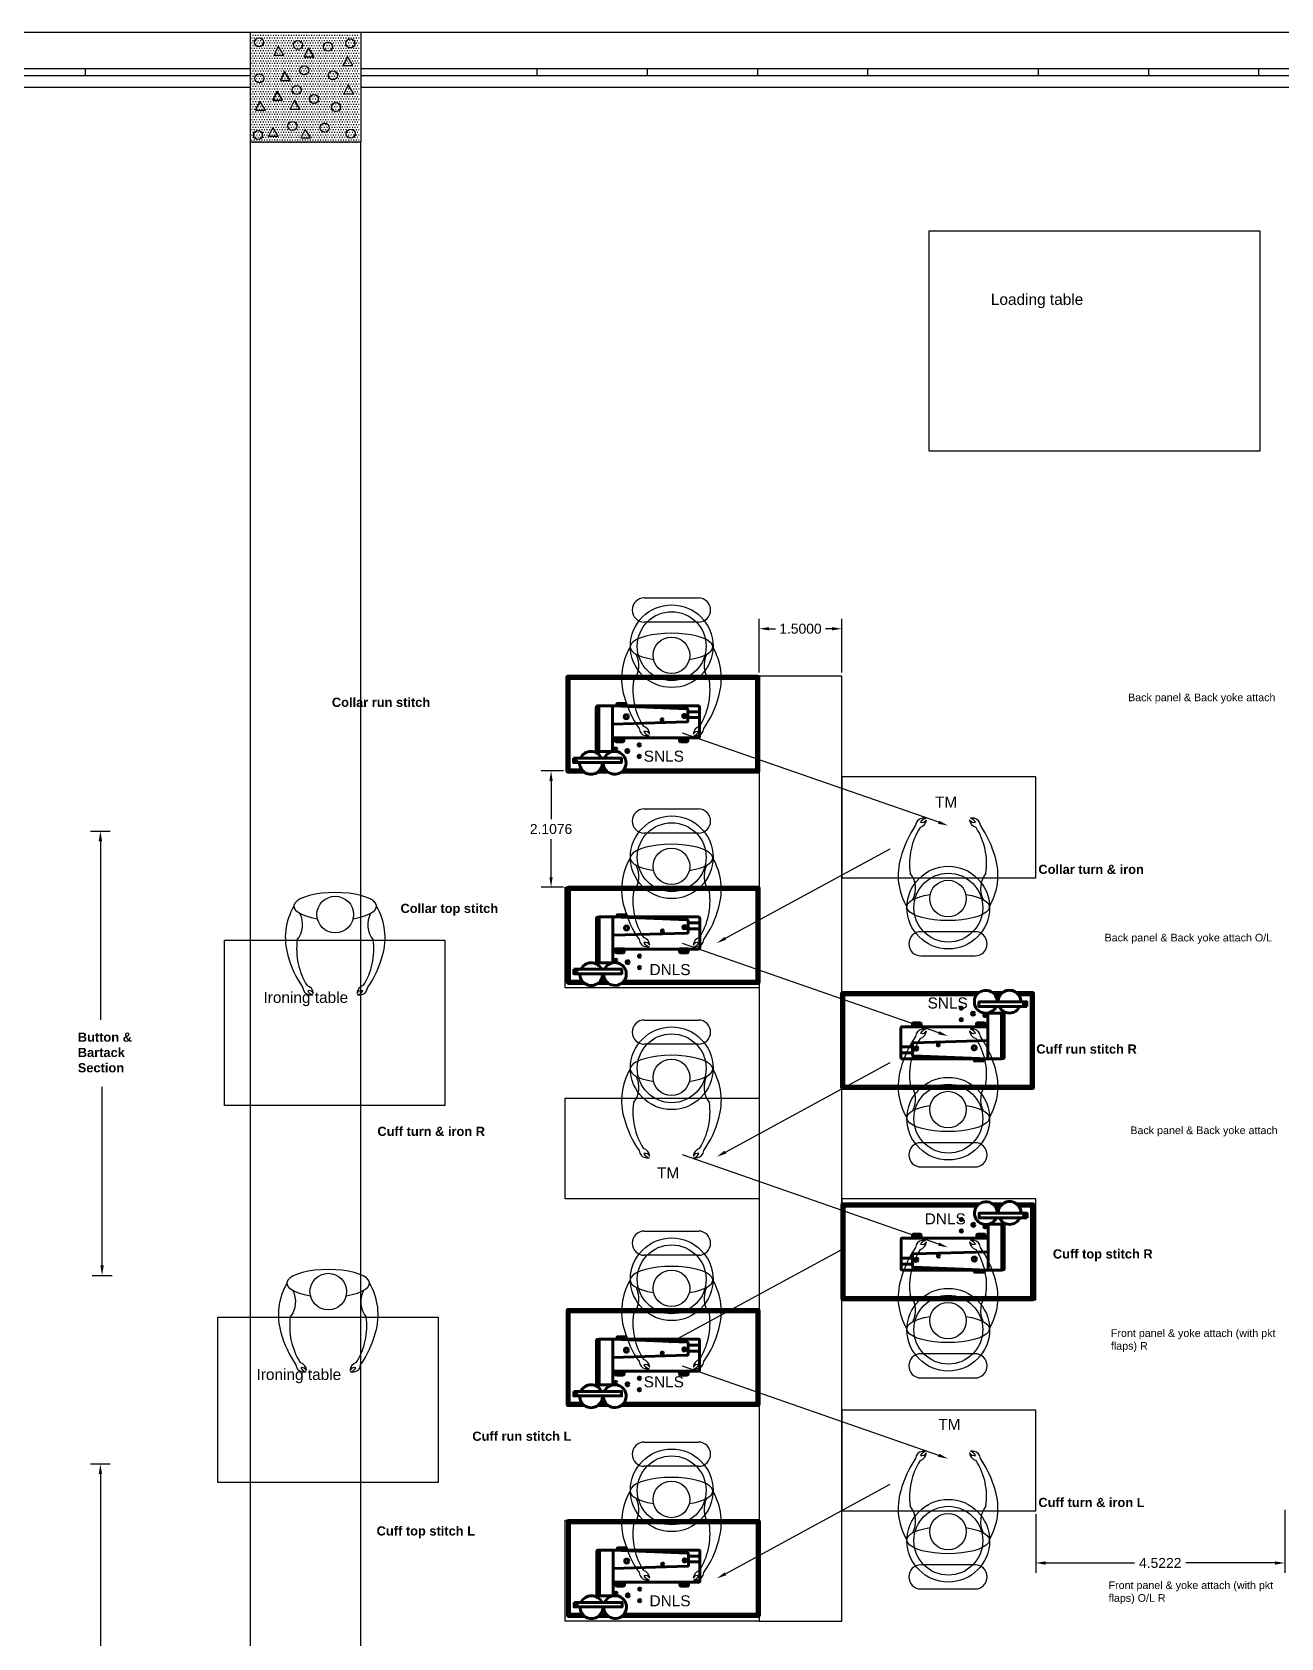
# Model space of a CAD drawing. Header units: feet. Extents: x 200 to 992, y 45 to 257.
# Drawn here: x 237.35 to 260.02, y 227.27 to 256.42 of the extents above; entities that cross this region are included whole.
import ezdxf

# ---------------------------------------------------------------- set-up
doc = ezdxf.new("R2010")
doc.units = ezdxf.units.FT
doc.header["$MEASUREMENT"] = 0
for name, color, linetype in [('assembly operations', 80, 'Continuous'), ('beampillar', 80, 'Continuous'), ('dimension', 100, 'Continuous'), ('hatch pillar', 20, 'Continuous'), ('machines', 21, 'Continuous'), ('prep side', 220, 'Continuous'), ('shank', 77, 'Continuous'), ('standing operator', 240, 'Continuous'), ('wall', 24, 'Continuous'), ('windows', 241, 'Continuous')]:
    doc.layers.add(name, color=color, linetype=linetype)
doc.styles.get("Standard").update_dxf_attribs({"font": 'arial.ttf'})
doc.dimstyles.get("Standard").update_dxf_attribs({"dimtxt": 0.18, "dimasz": 0.18, "dimexe": 0.18, "dimexo": 0.0625, "dimgap": 0.09, "dimtad": 0, "dimtih": 1, "dimtoh": 1, "dimdec": 4, "dimzin": 0, "dimdsep": 46, "dimtxsty": 'Standard', "dimcen": 0.09, "dimadec": 0, "dimazin": 0, "dimtfac": 1, "dimtdec": 4, "dimtofl": 0, "dimtmove": 0, "dimatfit": 3, "dimfxl": 1, "dimtolj": 1, "dimtzin": 0, "dimarcsym": 0})

# ---------------------------------------------------------------- blocks, each defined once
blk = doc.blocks.new('Arrow')
at = {"linetype": 'ByBlock', "lineweight": -2}
blk.add_lwpolyline([(19.992, 74.917), (15.339, 76.537)], dxfattribs=at)
blk.add_solid([(20.002, 74.945), (20.162, 74.858), (19.982, 74.889)])
blk = doc.blocks.new('arrow 2')
at = {"linetype": 'ByBlock', "lineweight": -2}
blk.add_lwpolyline([(16.121, 72.812), (19.11, 74.436)], dxfattribs=at)
blk.add_solid([(16.136, 72.785), (15.963, 72.726), (16.107, 72.838)])
blk = doc.blocks.new('snls block')
at = {"layer": 'machines', "linetype": 'ByBlock', "lineweight": 100}
for p, q in [((54.586, 84.152), (54.586, 84.133)), ((54.586, 84.152), (54.605, 84.152)), ((54.607, 84.133), (54.605, 84.152)), ((54.888, 84.077), (54.681, 84.077)), ((54.889, 83.97), (54.681, 83.97)), ((53.361, 83.553), (53.361, 83.605)), ((53.361, 83.605), (53.517, 83.605)), ((53.378, 83.57), (53.378, 83.605)), ((53.497, 83.533), (53.382, 83.533)), ((53.48, 83.549), (53.398, 83.549)), ((53.501, 83.605), (53.501, 83.57)), ((53.517, 83.605), (53.517, 83.553)), ((54.524, 83.553), (54.524, 83.605)), ((54.524, 83.605), (54.681, 83.605)), ((54.541, 83.57), (54.541, 83.605)), ((54.66, 83.533), (54.545, 83.533)), ((54.643, 83.549), (54.562, 83.549)), ((54.664, 83.605), (54.664, 83.57)), ((54.681, 83.605), (54.681, 83.553))]:
    blk.add_line(p, q, dxfattribs=at)
for points in [[(53.469, 82.981), (55.947, 82.981, 0.414214), (55.968, 83.002), (55.968, 84.703, 0.414214), (55.947, 84.724), (52.502, 84.724, 0.414214), (52.482, 84.703), (52.482, 83.002, 0.414214), (52.502, 82.981), (52.798, 82.981)], [(53.513, 83.023), (55.905, 83.023, 0.414214), (55.926, 83.043), (55.926, 84.662, 0.414214), (55.905, 84.683), (52.544, 84.683, 0.414214), (52.523, 84.662), (52.523, 83.043, 0.414214), (52.544, 83.023), (52.755, 83.023)]]:
    blk.add_lwpolyline(points, format="xyb", dxfattribs=at)
for points in [[(53.557, 84.185), (53.392, 84.185), (53.392, 84.225), (53.557, 84.225)], [(53.505, 84.185), (53.404, 84.185), (53.404, 84.222), (53.505, 84.222)], [(52.603, 83.237), (53.474, 83.237), (53.474, 83.154), (52.603, 83.154)], [(52.603, 83.237), (53.474, 83.237), (53.474, 83.154), (52.603, 83.154)]]:
    blk.add_lwpolyline(points, close=True, dxfattribs=at)
for points in [[(53.063, 83.355), (53.037, 83.355, -0.414214), (53.016, 83.375), (53.016, 84.161, -0.414214), (53.037, 84.182), (53.063, 84.182)], [(53.312, 84.185), (53.063, 84.185), (53.063, 83.355), (53.291, 83.355, 0.414214), (53.312, 83.375)], [(53.312, 84.185), (54.661, 84.131, -0.402601), (54.681, 84.11), (54.681, 83.914, -0.405445), (54.661, 83.893), (53.312, 83.853)], [(53.312, 84.185), (54.868, 84.185, -0.414214), (54.889, 84.164), (54.889, 83.624, -0.414214), (54.868, 83.604), (53.312, 83.604)]]:
    blk.add_lwpolyline(points, format="xyb", close=True, dxfattribs=at)
for points in [[(53.042, 82.981), (53.23, 82.981)], [(53.085, 83.023), (53.186, 83.023)]]:
    blk.add_lwpolyline(points, dxfattribs=at)
for centre, radius in [((53.56, 83.986), 0.0369), ((54.212, 83.931), 0.0196), ((54.613, 83.999), 0.0303), ((53.366, 83.399), 0.0206), ((53.58, 83.365), 0.0285), ((53.796, 83.476), 0.0206), ((52.644, 83.202), 0.0219), ((52.644, 83.202), 0.0219), ((53.796, 83.267), 0.0206)]:
    blk.add_circle(centre, radius, dxfattribs=at)
for centre, radius, start, end in [((52.92, 83.149), 0.207, 25.1747, 154.8253), ((53.35, 83.151), 0.207, 179.1324, 155.4718), ((53.382, 83.553), 0.0208, 180, 270), ((53.398, 83.57), 0.0208, 180, 270), ((53.48, 83.57), 0.0208, 270, 0), ((53.497, 83.553), 0.0208, 270, 0), ((54.545, 83.553), 0.0208, 180, 270), ((54.562, 83.57), 0.0208, 180, 270), ((54.643, 83.57), 0.0208, 270, 0), ((54.66, 83.553), 0.0208, 270, 0), ((52.92, 83.149), 0.207, 178.5457, 1.4543)]:
    blk.add_arc(centre, radius, start, end, dxfattribs=at)
blk = doc.blocks.new('*D20')
at = {"color": 0, "linetype": 'ByBlock', "lineweight": -2, "transparency": 16777216}
for p, q in [((-152.547, 49.683), (-152.547, 48.62)), ((-148.024, 49.763), (-148.024, 48.62)), ((-152.367, 48.8), (-150.752, 48.8)), ((-148.204, 48.8), (-149.819, 48.8))]:
    blk.add_line(p, q, dxfattribs=at)
at = {"color": 0, "linetype": 'ByBlock', "transparency": 16777216}
for points in [[(-152.367, 48.83), (-152.367, 48.77), (-152.547, 48.8)], [(-148.204, 48.83), (-148.204, 48.77), (-148.024, 48.8)]]:
    blk.add_solid(points, dxfattribs=at)
at = {"layer": 'Defpoints', "color": 0, "linetype": 'ByBlock', "transparency": 16777216}
for p in [(-152.547, 49.746), (-148.024, 49.826), (-148.024, 48.8)]:
    blk.add_point(p, dxfattribs=at)
at = {"color": 0, "linetype": 'ByBlock', "transparency": 16777216, "insert": (-150.286, 48.8), "char_height": 0.18, "attachment_point": 5}
blk.add_mtext('\\A1;4.5222', dxfattribs=at)
blk = doc.blocks.new('*D23')
at = {"color": 0, "linetype": 'ByBlock', "lineweight": -2, "transparency": 16777216}
for p, q in [((-157.567, 64.959), (-157.567, 65.935)), ((-156.067, 64.959), (-156.067, 65.935)), ((-157.387, 65.755), (-157.272, 65.755)), ((-156.247, 65.755), (-156.362, 65.755))]:
    blk.add_line(p, q, dxfattribs=at)
at = {"color": 0, "linetype": 'ByBlock', "transparency": 16777216}
for points in [[(-157.387, 65.785), (-157.387, 65.725), (-157.567, 65.755)], [(-156.247, 65.785), (-156.247, 65.725), (-156.067, 65.755)]]:
    blk.add_solid(points, dxfattribs=at)
at = {"layer": 'Defpoints', "color": 0, "linetype": 'ByBlock', "transparency": 16777216}
for p in [(-156.067, 65.755), (-157.567, 64.896), (-156.067, 64.896)]:
    blk.add_point(p, dxfattribs=at)
at = {"color": 0, "linetype": 'ByBlock', "transparency": 16777216, "insert": (-156.817, 65.755), "char_height": 0.18, "attachment_point": 5}
blk.add_mtext('\\A1;1.5000', dxfattribs=at)
blk = doc.blocks.new('*D24')
at = {"color": 0, "linetype": 'ByBlock', "lineweight": -2, "transparency": 16777216}
for p, q in [((-161.12, 63.174), (-161.524, 63.174)), ((-161.344, 62.994), (-161.344, 62.302)), ((-161.344, 61.246), (-161.344, 61.938)), ((-161.12, 61.066), (-161.524, 61.066))]:
    blk.add_line(p, q, dxfattribs=at)
at = {"color": 0, "linetype": 'ByBlock', "transparency": 16777216}
for points in [[(-161.374, 62.994), (-161.314, 62.994), (-161.344, 63.174)], [(-161.374, 61.246), (-161.314, 61.246), (-161.344, 61.066)]]:
    blk.add_solid(points, dxfattribs=at)
at = {"layer": 'Defpoints', "color": 0, "linetype": 'ByBlock', "transparency": 16777216}
for p in [(-161.058, 63.174), (-161.344, 61.066), (-161.058, 61.066)]:
    blk.add_point(p, dxfattribs=at)
at = {"color": 0, "linetype": 'ByBlock', "transparency": 16777216, "insert": (-161.344, 62.12), "char_height": 0.18, "attachment_point": 5}
blk.add_mtext('\\A1;2.1076', dxfattribs=at)
blk = doc.blocks.new('hatchedpillar')
at = {"layer": 'hatch pillar', "linetype": 'ByBlock', "true_color": 0xf4ee51}
h = blk.add_hatch(dxfattribs=at)
h.set_pattern_fill('DOTS', color=41, scale=0.74)
h.set_pattern_definition([(0, (39.482302, 1.985157), (0.023125, 0.04625), [0, -0.04625])])
h.paths.add_polyline_path([(243.3, 256.403), (241.3, 256.403), (241.3, 254.403), (243.3, 254.403)])
at = {"layer": 'hatch pillar', "linetype": 'Continuous', "lineweight": -3, "ltscale": 2}
for p, q in [((241.821, 256.163), (241.744, 256.001)), ((241.744, 256.001), (241.922, 256.001)), ((241.922, 256.001), (241.821, 256.163)), ((242.37, 256.132), (242.292, 255.97)), ((242.292, 255.97), (242.47, 255.97)), ((242.47, 255.97), (242.37, 256.132)), ((243.077, 255.973), (243, 255.811)), ((243.177, 255.811), (243.077, 255.973)), ((241.937, 255.7), (241.86, 255.538)), ((242.037, 255.538), (241.937, 255.7)), ((243, 255.811), (243.177, 255.811)), ((241.798, 255.345), (241.721, 255.183)), ((241.898, 255.183), (241.798, 255.345)), ((241.86, 255.538), (242.037, 255.538)), ((243.091, 255.458), (243.014, 255.296)), ((243.014, 255.296), (243.191, 255.296)), ((243.191, 255.296), (243.091, 255.458)), ((241.487, 255.162), (241.41, 255)), ((241.588, 255), (241.487, 255.162)), ((241.721, 255.183), (241.898, 255.183)), ((242.115, 255.183), (242.037, 255.021)), ((242.037, 255.021), (242.215, 255.021)), ((242.215, 255.021), (242.115, 255.183)), ((241.41, 255), (241.588, 255)), ((241.721, 254.689), (241.644, 254.527)), ((241.644, 254.527), (241.821, 254.527)), ((241.821, 254.527), (241.721, 254.689)), ((242.308, 254.659), (242.231, 254.497)), ((242.231, 254.497), (242.408, 254.497)), ((242.408, 254.497), (242.308, 254.659))]:
    blk.add_line(p, q, dxfattribs=at)
for centre in [(241.469, 256.234), (242.177, 256.186), (242.725, 256.155), (243.13, 256.213), (241.476, 255.578), (242.292, 255.723), (242.812, 255.635), (242.153, 255.368), (242.47, 255.206), (242.868, 255.056), (242.076, 254.713), (242.663, 254.682), (241.455, 254.548), (243.137, 254.576)]:
    blk.add_circle(centre, 0.0821, dxfattribs=at)
blk = doc.blocks.new('sewing line')
blk.add_line((-157.5673, 47.74604), (-156.0673, 47.74604))
at = {"linetype": 'ByBlock'}
for points in [[(-154.48069, 72.97543), (-148.48069, 72.97543), (-148.48069, 68.97543), (-154.48069, 68.97543)], [(-167.26953, 60.10334), (-163.26953, 60.10334), (-163.26953, 57.10334), (-167.26953, 57.10334)], [(-167.39561, 53.26052), (-163.39561, 53.26052), (-163.39561, 50.26052), (-167.39561, 50.26052)]]:
    blk.add_lwpolyline(points, close=True, dxfattribs=at)
for points in [[(-159.65176, 66.31406), (-158.66746, 66.31406)], [(-158.66746, 65.87473), (-159.65176, 65.87473)], [(-156.0673, 47.74604), (-156.0673, 64.89612), (-157.5673, 64.89612), (-157.5673, 47.74604)], [(-159.65176, 62.48406), (-158.66746, 62.48406)], [(-158.66746, 62.04473), (-159.65176, 62.04473)], [(-153.64682, 60.25736), (-154.63112, 60.25736)], [(-154.63112, 59.81803), (-153.64682, 59.81803)], [(-159.65176, 58.65406), (-158.66746, 58.65406)], [(-158.66746, 58.21473), (-159.65176, 58.21473)], [(-153.64682, 56.42736), (-154.63112, 56.42736)], [(-154.63112, 55.98803), (-153.64682, 55.98803)], [(-159.65176, 54.82406), (-158.66746, 54.82406)], [(-158.66746, 54.38473), (-159.65176, 54.38473)], [(-153.64682, 52.59736), (-154.63112, 52.59736)], [(-154.63112, 52.15803), (-153.64682, 52.15803)], [(-159.65176, 50.99406), (-158.66746, 50.99406)], [(-158.66746, 50.55473), (-159.65176, 50.55473)], [(-153.64682, 48.76736), (-154.63112, 48.76736)], [(-154.63112, 48.32803), (-153.64682, 48.32803)]]:
    blk.add_lwpolyline(points)
for points in [[(-152.54667, 63.06604), (-156.0673, 63.06604), (-156.0673, 61.23597), (-152.54667, 61.23597)], [(-157.5673, 59.23604), (-161.08794, 59.23604), (-161.08794, 61.06612), (-157.5673, 61.06612)], [(-157.5673, 55.40604), (-161.08794, 55.40604), (-161.08794, 57.23612), (-157.5673, 57.23612)], [(-152.54667, 55.40604), (-156.0673, 55.40604), (-156.0673, 53.57597), (-152.54667, 53.57597)], [(-152.54667, 51.57604), (-156.0673, 51.57604), (-156.0673, 49.74597), (-152.54667, 49.74597)], [(-157.5673, 47.74604), (-161.08794, 47.74604), (-161.08794, 49.57612), (-157.5673, 49.57612)]]:
    blk.add_lwpolyline(points, close=True)
for centre, radius in [((-159.15346, 65.43847), 0.75), ((-159.15346, 65.43847), 0.625), ((-159.15834, 65.27329), 0.3314), ((-159.15346, 61.60847), 0.75), ((-159.15346, 61.60847), 0.625), ((-159.15834, 61.44329), 0.3314), ((-154.13282, 60.69361), 0.75), ((-154.13282, 60.69361), 0.625), ((-154.1377, 60.8588), 0.3314), ((-159.15346, 57.77847), 0.75), ((-159.15346, 57.77847), 0.625), ((-159.15834, 57.61329), 0.3314), ((-154.13282, 56.86361), 0.75), ((-154.13282, 56.86361), 0.625), ((-154.1377, 57.0288), 0.3314), ((-159.15346, 53.94847), 0.75), ((-159.15346, 53.94847), 0.625), ((-159.15834, 53.78329), 0.3314), ((-154.13282, 53.03361), 0.75), ((-154.13282, 53.03361), 0.625), ((-154.1377, 53.1988), 0.3314), ((-159.15346, 50.11847), 0.75), ((-159.15346, 50.11847), 0.625), ((-159.15834, 49.95329), 0.3314), ((-154.13282, 49.20361), 0.75), ((-154.13282, 49.20361), 0.625), ((-154.1377, 49.3688), 0.3314)]:
    blk.add_circle(centre, radius)
for centre, radius, start, end in [((-159.65176, 66.09439), 0.21966, 90, 270), ((-158.66746, 66.09439), 0.21966, 270, 90), ((-158.93482, 64.85148), 1.12909, 149.566063, 196.497517), ((-160.18967, 65.0889), 0.44097, 321.008421, 27.632528), ((-158.12701, 65.0889), 0.44097, 152.367472, 218.991579), ((-159.38185, 64.85148), 1.12909, 343.502483, 30.433937), ((-158.62726, 64.64293), 1.23125, 172.133942, 212.405248), ((-159.68941, 64.64293), 1.23125, 327.594752, 7.866058), ((-158.15673, 65.03468), 1.92771, 195.151137, 214.435473), ((-160.15995, 65.03468), 1.92771, 325.564527, 344.848863), ((-159.60623, 63.95539), 0.14081, 184.390124, 259.877496), ((-159.71059, 63.82858), 0.16061, 4.787406, 74.171118), ((-159.63097, 63.80352), 0.08916, 25.560009, 106.981091), ((-159.52717, 63.95643), 0.1464, 207.518809, 255.319703), ((-158.60608, 63.82858), 0.16061, 105.828882, 175.212594), ((-158.68571, 63.80352), 0.08916, 73.018909, 154.439991), ((-158.7895, 63.95643), 0.1464, 284.680297, 332.481191), ((-158.71044, 63.95539), 0.14081, 280.122504, 355.609876), ((-159.57653, 64.53354), 0.71883, 265.65598, 270.977476), ((-158.74014, 64.53354), 0.71883, 269.022524, 274.34402), ((-159.65176, 62.26439), 0.21966, 90, 270), ((-158.66746, 62.26439), 0.21966, 270, 90), ((-153.13609, 61.0974), 1.92771, 145.564527, 164.848863), ((-153.60663, 61.48915), 1.23125, 147.594752, 187.866058), ((-154.5856, 62.1767), 0.14081, 100.122504, 175.609876), ((-154.68995, 62.3035), 0.16061, 285.828882, 355.212594), ((-154.50654, 62.17566), 0.1464, 104.680297, 152.481191), ((-154.61033, 62.32857), 0.08916, 253.018909, 334.439991), ((-154.5559, 61.59855), 0.71883, 89.022524, 94.34402), ((-153.66507, 62.32857), 0.08916, 205.560009, 286.981091), ((-153.58545, 62.3035), 0.16061, 184.787406, 254.171118), ((-153.7195, 61.59855), 0.71883, 85.65598, 90.977476), ((-153.76887, 62.17566), 0.1464, 27.518809, 75.319703), ((-153.6898, 62.1767), 0.14081, 4.390124, 79.877496), ((-154.66878, 61.48915), 1.23125, 352.133942, 32.405248), ((-155.13931, 61.0974), 1.92771, 15.151137, 34.435473), ((-158.93482, 61.02148), 1.12909, 149.566063, 196.497517), ((-159.38185, 61.02148), 1.12909, 343.502483, 30.433937), ((-153.91419, 61.28061), 1.12909, 163.502483, 210.433937), ((-154.36122, 61.28061), 1.12909, 329.566063, 16.497517), ((-160.18967, 61.2589), 0.44097, 321.008421, 27.632528), ((-158.12701, 61.2589), 0.44097, 152.367472, 218.991579), ((-155.16903, 61.04318), 0.44097, 332.367472, 38.991579), ((-153.10637, 61.04318), 0.44097, 141.008421, 207.632528), ((-158.62726, 60.81293), 1.23125, 172.133942, 212.405248), ((-159.68941, 60.81293), 1.23125, 327.594752, 7.866058), ((-158.15673, 61.20468), 1.92771, 195.151137, 214.435473), ((-160.15995, 61.20468), 1.92771, 325.564527, 344.848863), ((-159.60623, 60.12539), 0.14081, 184.390124, 259.877496), ((-159.71059, 59.99858), 0.16061, 4.787406, 74.171118), ((-159.63097, 59.97352), 0.08916, 25.560009, 106.981091), ((-159.52717, 60.12643), 0.1464, 207.518809, 255.319703), ((-158.60608, 59.99858), 0.16061, 105.828882, 175.212594), ((-158.68571, 59.97352), 0.08916, 73.018909, 154.439991), ((-158.7895, 60.12643), 0.1464, 284.680297, 332.481191), ((-158.71044, 60.12539), 0.14081, 280.122504, 355.609876), ((-154.63112, 60.03769), 0.21966, 90, 270), ((-153.64682, 60.03769), 0.21966, 270, 90), ((-159.57653, 60.70354), 0.71883, 265.65598, 270.977476), ((-158.74014, 60.70354), 0.71883, 269.022524, 274.34402), ((-159.65176, 58.43439), 0.21966, 90, 270), ((-158.66746, 58.43439), 0.21966, 270, 90), ((-153.13609, 57.2674), 1.92771, 145.564527, 164.848863), ((-153.60663, 57.65915), 1.23125, 147.594752, 187.866058), ((-154.5856, 58.3467), 0.14081, 100.122504, 175.609876), ((-154.68995, 58.4735), 0.16061, 285.828882, 355.212594), ((-154.50654, 58.34566), 0.1464, 104.680297, 152.481191), ((-154.61033, 58.49857), 0.08916, 253.018909, 334.439991), ((-154.5559, 57.76855), 0.71883, 89.022524, 94.34402), ((-153.66507, 58.49857), 0.08916, 205.560009, 286.981091), ((-153.58545, 58.4735), 0.16061, 184.787406, 254.171118), ((-153.7195, 57.76855), 0.71883, 85.65598, 90.977476), ((-153.76887, 58.34566), 0.1464, 27.518809, 75.319703), ((-153.6898, 58.3467), 0.14081, 4.390124, 79.877496), ((-154.66878, 57.65915), 1.23125, 352.133942, 32.405248), ((-155.13931, 57.2674), 1.92771, 15.151137, 34.435473), ((-158.93482, 57.19148), 1.12909, 149.566063, 196.497517), ((-159.38185, 57.19148), 1.12909, 343.502483, 30.433937), ((-153.91419, 57.45061), 1.12909, 163.502483, 210.433937), ((-154.36122, 57.45061), 1.12909, 329.566063, 16.497517), ((-160.18967, 57.4289), 0.44097, 321.008421, 27.632528), ((-158.12701, 57.4289), 0.44097, 152.367472, 218.991579), ((-155.16903, 57.21318), 0.44097, 332.367472, 38.991579), ((-153.10637, 57.21318), 0.44097, 141.008421, 207.632528), ((-158.62726, 56.98293), 1.23125, 172.133942, 212.405248), ((-159.68941, 56.98293), 1.23125, 327.594752, 7.866058), ((-158.15673, 57.37468), 1.92771, 195.151137, 214.435473), ((-160.15995, 57.37468), 1.92771, 325.564527, 344.848863), ((-159.60623, 56.29539), 0.14081, 184.390124, 259.877496), ((-159.71059, 56.16858), 0.16061, 4.787406, 74.171118), ((-158.60608, 56.16858), 0.16061, 105.828882, 175.212594), ((-158.71044, 56.29539), 0.14081, 280.122504, 355.609876), ((-154.63112, 56.20769), 0.21966, 90, 270), ((-153.64682, 56.20769), 0.21966, 270, 90), ((-159.63097, 56.14352), 0.08916, 25.560009, 106.981091), ((-159.52717, 56.29643), 0.1464, 207.518809, 255.319703), ((-159.57653, 56.87354), 0.71883, 265.65598, 270.977476), ((-158.68571, 56.14352), 0.08916, 73.018909, 154.439991), ((-158.7895, 56.29643), 0.1464, 284.680297, 332.481191), ((-158.74014, 56.87354), 0.71883, 269.022524, 274.34402), ((-159.65176, 54.60439), 0.21966, 90, 270), ((-158.66746, 54.60439), 0.21966, 270, 90), ((-153.13609, 53.4374), 1.92771, 145.564527, 164.848863), ((-154.5856, 54.5167), 0.14081, 100.122504, 175.609876), ((-154.68995, 54.6435), 0.16061, 285.828882, 355.212594), ((-154.50654, 54.51566), 0.1464, 104.680297, 152.481191), ((-154.61033, 54.66857), 0.08916, 253.018909, 334.439991), ((-154.5559, 53.93855), 0.71883, 89.022524, 94.34402), ((-153.66507, 54.66857), 0.08916, 205.560009, 286.981091), ((-153.58545, 54.6435), 0.16061, 184.787406, 254.171118), ((-153.7195, 53.93855), 0.71883, 85.65598, 90.977476), ((-153.76887, 54.51566), 0.1464, 27.518809, 75.319703), ((-153.6898, 54.5167), 0.14081, 4.390124, 79.877496), ((-155.13931, 53.4374), 1.92771, 15.151137, 34.435473), ((-153.60663, 53.82915), 1.23125, 147.594752, 187.866058), ((-154.66878, 53.82915), 1.23125, 352.133942, 32.405248), ((-158.93482, 53.36148), 1.12909, 149.566063, 196.497517), ((-159.38185, 53.36148), 1.12909, 343.502483, 30.433937), ((-153.91419, 53.62061), 1.12909, 163.502483, 210.433937), ((-154.36122, 53.62061), 1.12909, 329.566063, 16.497517), ((-160.18967, 53.5989), 0.44097, 321.008421, 27.632528), ((-158.12701, 53.5989), 0.44097, 152.367472, 218.991579), ((-155.16903, 53.38318), 0.44097, 332.367472, 38.991579), ((-153.10637, 53.38318), 0.44097, 141.008421, 207.632528), ((-158.15673, 53.54468), 1.92771, 195.151137, 214.435473), ((-158.62726, 53.15293), 1.23125, 172.133942, 212.405248), ((-159.68941, 53.15293), 1.23125, 327.594752, 7.866058), ((-160.15995, 53.54468), 1.92771, 325.564527, 344.848863), ((-159.71059, 52.33858), 0.16061, 4.787406, 74.171118), ((-158.60608, 52.33858), 0.16061, 105.828882, 175.212594), ((-154.63112, 52.37769), 0.21966, 90, 270), ((-153.64682, 52.37769), 0.21966, 270, 90), ((-159.60623, 52.46539), 0.14081, 184.390124, 259.877496), ((-159.63097, 52.31352), 0.08916, 25.560009, 106.981091), ((-159.52717, 52.46643), 0.1464, 207.518809, 255.319703), ((-159.57653, 53.04354), 0.71883, 265.65598, 270.977476), ((-158.68571, 52.31352), 0.08916, 73.018909, 154.439991), ((-158.7895, 52.46643), 0.1464, 284.680297, 332.481191), ((-158.74014, 53.04354), 0.71883, 269.022524, 274.34402), ((-158.71044, 52.46539), 0.14081, 280.122504, 355.609876), ((-159.65176, 50.77439), 0.21966, 90, 270), ((-158.66746, 50.77439), 0.21966, 270, 90), ((-154.5856, 50.6867), 0.14081, 100.122504, 175.609876), ((-154.68995, 50.8135), 0.16061, 285.828882, 355.212594), ((-154.50654, 50.68566), 0.1464, 104.680297, 152.481191), ((-154.61033, 50.83857), 0.08916, 253.018909, 334.439991), ((-154.5559, 50.10855), 0.71883, 89.022524, 94.34402), ((-153.66507, 50.83857), 0.08916, 205.560009, 286.981091), ((-153.58545, 50.8135), 0.16061, 184.787406, 254.171118), ((-153.7195, 50.10855), 0.71883, 85.65598, 90.977476), ((-153.76887, 50.68566), 0.1464, 27.518809, 75.319703), ((-153.6898, 50.6867), 0.14081, 4.390124, 79.877496), ((-153.13609, 49.6074), 1.92771, 145.564527, 164.848863), ((-153.60663, 49.99915), 1.23125, 147.594752, 187.866058), ((-154.66878, 49.99915), 1.23125, 352.133942, 32.405248), ((-155.13931, 49.6074), 1.92771, 15.151137, 34.435473), ((-158.93482, 49.53148), 1.12909, 149.566063, 196.497517), ((-160.18967, 49.7689), 0.44097, 321.008421, 27.632528), ((-158.12701, 49.7689), 0.44097, 152.367472, 218.991579), ((-159.38185, 49.53148), 1.12909, 343.502483, 30.433937), ((-153.91419, 49.79061), 1.12909, 163.502483, 210.433937), ((-154.36122, 49.79061), 1.12909, 329.566063, 16.497517), ((-155.16903, 49.55318), 0.44097, 332.367472, 38.991579), ((-153.10637, 49.55318), 0.44097, 141.008421, 207.632528), ((-158.62726, 49.32293), 1.23125, 172.133942, 212.405248), ((-159.68941, 49.32293), 1.23125, 327.594752, 7.866058), ((-158.15673, 49.71468), 1.92771, 195.151137, 214.435473), ((-160.15995, 49.71468), 1.92771, 325.564527, 344.848863), ((-154.63112, 48.54769), 0.21966, 90, 270), ((-153.64682, 48.54769), 0.21966, 270, 90), ((-159.60623, 48.63539), 0.14081, 184.390124, 259.877496), ((-159.71059, 48.50858), 0.16061, 4.787406, 74.171118), ((-159.63097, 48.48352), 0.08916, 25.560009, 106.981091), ((-159.52717, 48.63643), 0.1464, 207.518809, 255.319703), ((-159.57653, 49.21354), 0.71883, 265.65598, 270.977476), ((-158.60608, 48.50858), 0.16061, 105.828882, 175.212594), ((-158.68571, 48.48352), 0.08916, 73.018909, 154.439991), ((-158.7895, 48.63643), 0.1464, 284.680297, 332.481191), ((-158.74014, 49.21354), 0.71883, 269.022524, 274.34402), ((-158.71044, 48.63539), 0.14081, 280.122504, 355.609876)]:
    blk.add_arc(centre, radius, start, end)
for centre in [(-159.15834, 65.42341), (-159.15834, 61.59341), (-159.15834, 57.76341), (-159.15834, 53.93341), (-159.15834, 50.10341)]:
    blk.add_ellipse(centre, major_axis=(-0.75, 0), ratio=0.33333333, start_param=2.01554376, end_param=7.4092342)
at = {"extrusion": (0, 0, -1)}
for centre in [(-154.1377, 60.70867), (-154.1377, 56.87867), (-154.1377, 53.04867), (-154.1377, 49.21867)]:
    blk.add_ellipse(centre, major_axis=(-0.75, 0), ratio=0.33333333, start_param=2.01554376, end_param=7.4092342, dxfattribs=at)
at = {"layer": 'dimension', "linetype": 'ByBlock', "lineweight": -2}
for p, q in [((-134.20488, 65.25424), (-133.84488, 65.25424)), ((-134.17405, 57.19183), (-133.81405, 57.19183)), ((-134.20488, 53.76965), (-133.84488, 53.76965))]:
    blk.add_line(p, q, dxfattribs=at)
for points in [[(-134.02488, 65.06924), (-134.02488, 61.83236)], [(-133.99405, 57.37683), (-133.99405, 60.61371)], [(-134.02488, 53.58465), (-134.02488, 50.34777)]]:
    blk.add_lwpolyline(points, dxfattribs=at)
at = {"layer": 'dimension', "linetype": 'ByBlock'}
for points in [[(-134.05571, 65.06924), (-134.02488, 65.25424), (-133.99405, 65.06924)], [(-134.02488, 57.37683), (-133.99405, 57.19183), (-133.96321, 57.37683)], [(-134.05571, 53.58465), (-134.02488, 53.76965), (-133.99405, 53.58465)]]:
    blk.add_solid(points, dxfattribs=at)
at = {"layer": 'standing operator'}
for centre in [(-165.26239, 60.56862), (-165.38847, 53.72579)]:
    blk.add_circle(centre, 0.3314, dxfattribs=at)
for centre, radius, start, end in [((-165.03888, 60.14681), 1.12909, 149.566063, 196.497517), ((-165.48591, 60.14681), 1.12909, 343.502483, 30.433937), ((-166.29372, 60.38423), 0.44097, 321.008421, 27.632528), ((-164.23106, 60.38423), 0.44097, 152.367472, 218.991579), ((-164.73132, 59.93826), 1.23125, 172.133942, 212.405248), ((-165.79347, 59.93826), 1.23125, 327.594752, 7.866058), ((-164.26078, 60.33002), 1.92771, 195.151137, 214.435473), ((-166.264, 60.33002), 1.92771, 325.564527, 344.848863), ((-165.71029, 59.25072), 0.14081, 184.390124, 259.877496), ((-165.81464, 59.12391), 0.16061, 4.787406, 74.171118), ((-165.73502, 59.09885), 0.08916, 25.560009, 106.981091), ((-165.63123, 59.25176), 0.1464, 207.518809, 255.319703), ((-164.71014, 59.12391), 0.16061, 105.828882, 175.212594), ((-164.78976, 59.09885), 0.08916, 73.018909, 154.439991), ((-164.89356, 59.25176), 0.1464, 284.680297, 332.481191), ((-164.81449, 59.25072), 0.14081, 280.122504, 355.609876), ((-165.68059, 59.82887), 0.71883, 265.65598, 270.977476), ((-164.84419, 59.82887), 0.71883, 269.022524, 274.34402), ((-165.16495, 53.30398), 1.12909, 149.566063, 196.497517), ((-166.4198, 53.54141), 0.44097, 321.008421, 27.632528), ((-164.35714, 53.54141), 0.44097, 152.367472, 218.991579), ((-165.61198, 53.30398), 1.12909, 343.502483, 30.433937), ((-164.85739, 53.09544), 1.23125, 172.133942, 212.405248), ((-165.91954, 53.09544), 1.23125, 327.594752, 7.866058), ((-164.38686, 53.48719), 1.92771, 195.151137, 214.435473), ((-166.39008, 53.48719), 1.92771, 325.564527, 344.848863), ((-165.83637, 52.40789), 0.14081, 184.390124, 259.877496), ((-165.94072, 52.28108), 0.16061, 4.787406, 74.171118), ((-165.8611, 52.25602), 0.08916, 25.560009, 106.981091), ((-165.7573, 52.40893), 0.1464, 207.518809, 255.319703), ((-165.80667, 52.98604), 0.71883, 265.65598, 270.977476), ((-164.83622, 52.28108), 0.16061, 105.828882, 175.212594), ((-164.91584, 52.25602), 0.08916, 73.018909, 154.439991), ((-165.01964, 52.40893), 0.1464, 284.680297, 332.481191), ((-164.97027, 52.98604), 0.71883, 269.022524, 274.34402), ((-164.94057, 52.40789), 0.14081, 280.122504, 355.609876)]:
    blk.add_arc(centre, radius, start, end, dxfattribs=at)
for centre in [(-165.26239, 60.71874), (-165.38847, 53.87592)]:
    blk.add_ellipse(centre, major_axis=(-0.75, 0), ratio=0.33333333, start_param=2.01554376, end_param=7.4092342, dxfattribs=at)
for name, p in [('snls block', (-213.53929, -19.82821)), ('Arrow', (-174.29967, -12.67442)), ('arrow 2', (-174.29967, -12.67442)), ('snls block', (-213.53451, -23.66117)), ('Arrow', (-174.29967, -16.49478)), ('arrow 2', (-174.29967, -16.55326)), ('Arrow', (-174.29967, -20.33042)), ('arrow 2', (-175.17708, -19.94529)), ('snls block', (-213.53637, -31.32344)), ('Arrow', (-174.29967, -24.16381)), ('arrow 2', (-174.29967, -24.20826)), ('snls block', (-213.52987, -35.15147))]:
    blk.add_blockref(name, p)
at = {"rotation": 180}
for p in [(-100.10271, 142.13599), (-100.1, 138.30119)]:
    blk.add_blockref('snls block', p, dxfattribs=at)
at = {"linetype": 'ByBlock', "char_height": 0.2, "attachment_point": 1}
for s, width, insert in [('Loading table', 3.4853772, (-153.36041, 71.83381)), ('Ironing table', 2.5839708, (-166.56481, 59.16472)), ('Ironing table', 2.5839708, (-166.69089, 52.3219))]:
    blk.add_mtext_dynamic_manual_height_columns(s, width=width, gutter_width=1, heights=[0], dxfattribs=dict(at, insert=insert))
at = {"char_height": 0.2, "attachment_point": 1}
for s, width, insert in [('SNLS', 0.9053555, (-159.66207, 63.54216)), ('TM', 0.8194177, (-154.37568, 62.70938)), ('DNLS', 0.6548569, (-159.55651, 59.66947)), ('SNLS', 0.9053555, (-154.50947, 59.06307)), ('TM', 0.8194177, (-159.42111, 55.98115)), ('DNLS', 0.6548569, (-154.56052, 55.14566)), ('SNLS', 0.9053555, (-159.66207, 52.18835)), ('TM', 0.8194177, (-154.31599, 51.41573)), ('DNLS', 0.6548569, (-159.55651, 48.21333))]:
    blk.add_mtext_dynamic_manual_height_columns(s, width=width, gutter_width=1, heights=[0], dxfattribs=dict(at, insert=insert))
at = {"layer": 'assembly operations', "linetype": 'ByBlock', "char_height": 0.1388878, "attachment_point": 1}
for s, insert, width in [('Back panel & Back yoke attach', (-150.86963, 64.57874), 2.779764), ('Back panel & Back yoke attach O/L', (-151.29579, 60.21897), 3.1713025), ('Back panel & Back yoke attach', (-150.82844, 56.72215), 2.779764), ('Front panel & yoke attach (with pkt\\Pflaps) R', (-151.18107, 53.04151), 3.1184806), ('Front panel & yoke attach (with pkt\\Pflaps) O/L R', (-151.22341, 48.46586), 3.1184806)]:
    blk.add_mtext(s, dxfattribs=dict(at, insert=insert, width=width))
at = {"layer": 'dimension', "linetype": 'ByBlock', "insert": (-134.43501, 61.59885), "char_height": 0.2, "width": 1.5898977, "attachment_point": 1}
blk.add_mtext('{\\fArial|b1|i0|c0|p34;\\H0.83333x;Button &\\PBartack\\PSection}', dxfattribs=at)
at = {"layer": 'prep side', "linetype": 'ByBlock', "char_height": 0.2, "attachment_point": 1}
for s, insert in [('{\\fArial|b1|i0|c0|p34;\\H0.83333x;Collar run stitch}', (-165.3229, 64.50399)), ('{\\fArial|b1|i0|c0|p34;\\H0.83333x;Collar turn & iron}', (-152.49735, 61.47226)), ('{\\fArial|b1|i0|c0|p34;\\H0.83333x;Collar top stitch}', (-164.07691, 60.76363)), ('{\\fArial|b1|i0|c0|p34;\\H0.83333x;Cuff run stitch R}', (-152.53493, 58.21085)), ('{\\fArial|b1|i0|c0|p34;\\H0.83333x;Cuff turn & iron R}', (-164.49586, 56.71719)), ('{\\fArial|b1|i0|c0|p34;\\H0.83333x;Cuff top stitch R}', (-152.23431, 54.49274)), ('{\\fArial|b1|i0|c0|p34;\\H0.83333x;Cuff run stitch L}', (-162.77279, 51.18409)), ('{\\fArial|b1|i0|c0|p34;\\H0.83333x;Cuff turn & iron L}', (-152.49735, 49.98226)), ('{\\fArial|b1|i0|c0|p34;\\H0.83333x;Cuff top stitch L}', (-164.50966, 49.46504))]:
    blk.add_mtext_dynamic_manual_height_columns(s, width=2.9744346, gutter_width=1, heights=[0], dxfattribs=dict(at, insert=insert))
at = {"linetype": 'ByBlock'}
for base, p1, p2, picture, middle in [((-156.0673, 65.75493), (-157.5673, 64.89612), (-156.0673, 64.89612), '*D23', (-156.8173, 65.75493)), ((-148.02443, 48.79998), (-152.54667, 49.74597), (-148.02443, 49.82555), '*D20', (-150.28555, 48.79998))]:
    dim = blk.add_linear_dim(base=base, p1=p1, p2=p2, dimstyle='Standard', dxfattribs=at)
    dim.commit()
    dim.dimension.update_dxf_attribs({"geometry": picture, "text_midpoint": middle})
dim = blk.add_linear_dim(base=(-161.34378, 61.06612), p1=(-161.05776, 63.17369), p2=(-161.05776, 61.06612), angle=90, dimstyle='Standard', dxfattribs=at)
dim.commit()
dim.dimension.update_dxf_attribs({"geometry": '*D24', "text_midpoint": (-161.34378, 62.1199)})

msp = doc.modelspace()

# ---------------------------------------------------------------- linework, layer by layer
at = {"layer": 'beampillar', "linetype": 'ByBlock'}
for p, q in [((199.8173, 256.41766), (387.32987, 256.41766)), ((241.3173, 89.8907), (241.3173, 254.41766)), ((243.3173, 89.8907), (243.3173, 254.41766))]:
    msp.add_line(p, q, dxfattribs=at)
msp.add_lwpolyline([(241.3173, 256.41766), (243.3173, 256.41766), (243.3173, 254.41766), (241.3173, 254.41766)], close=True, dxfattribs=at)
at = {"layer": 'wall', "linetype": 'ByBlock'}
for p, q in [((199.8173, 256.41766), (387.32987, 256.41766)), ((201.8173, 255.41766), (241.3173, 255.41766)), ((243.3173, 255.41766), (282.8173, 255.41766))]:
    msp.add_line(p, q, dxfattribs=at)
at = {"layer": 'windows', "linetype": 'ByBlock'}
for p, q in [((201.8173, 255.75766), (241.3173, 255.75766)), ((201.8173, 255.62766), (241.3173, 255.62766)), ((238.3173, 255.75766), (238.3173, 255.62766)), ((238.3173, 255.75766), (238.3173, 255.62766)), ((243.3173, 255.75766), (282.8173, 255.75766)), ((243.3173, 255.75766), (282.8173, 255.75766)), ((243.3173, 255.62766), (282.8173, 255.62766)), ((243.3173, 255.62766), (282.8173, 255.62766)), ((246.5173, 255.75766), (246.5173, 255.62766)), ((248.5173, 255.75766), (248.5173, 255.62766)), ((250.5173, 255.75766), (250.5173, 255.62766)), ((252.5173, 255.75766), (252.5173, 255.62766)), ((255.6173, 255.75766), (255.6173, 255.62766)), ((257.6173, 255.75766), (257.6173, 255.62766)), ((259.6173, 255.75766), (259.6173, 255.62766))]:
    msp.add_line(p, q, dxfattribs=at)

# ---------------------------------------------------------------- block references
at = {"layer": 'prep side', "linetype": 'ByBlock'}
msp.add_blockref('hatchedpillar', (0, 0), dxfattribs=at)
at = {"layer": 'shank', "linetype": 'ByBlock'}
for p in [(408.11677, 179.83422), (372.61677, 176.66231)]:
    msp.add_blockref('sewing line', p, dxfattribs=at)

doc.saveas('drawing.dxf')
